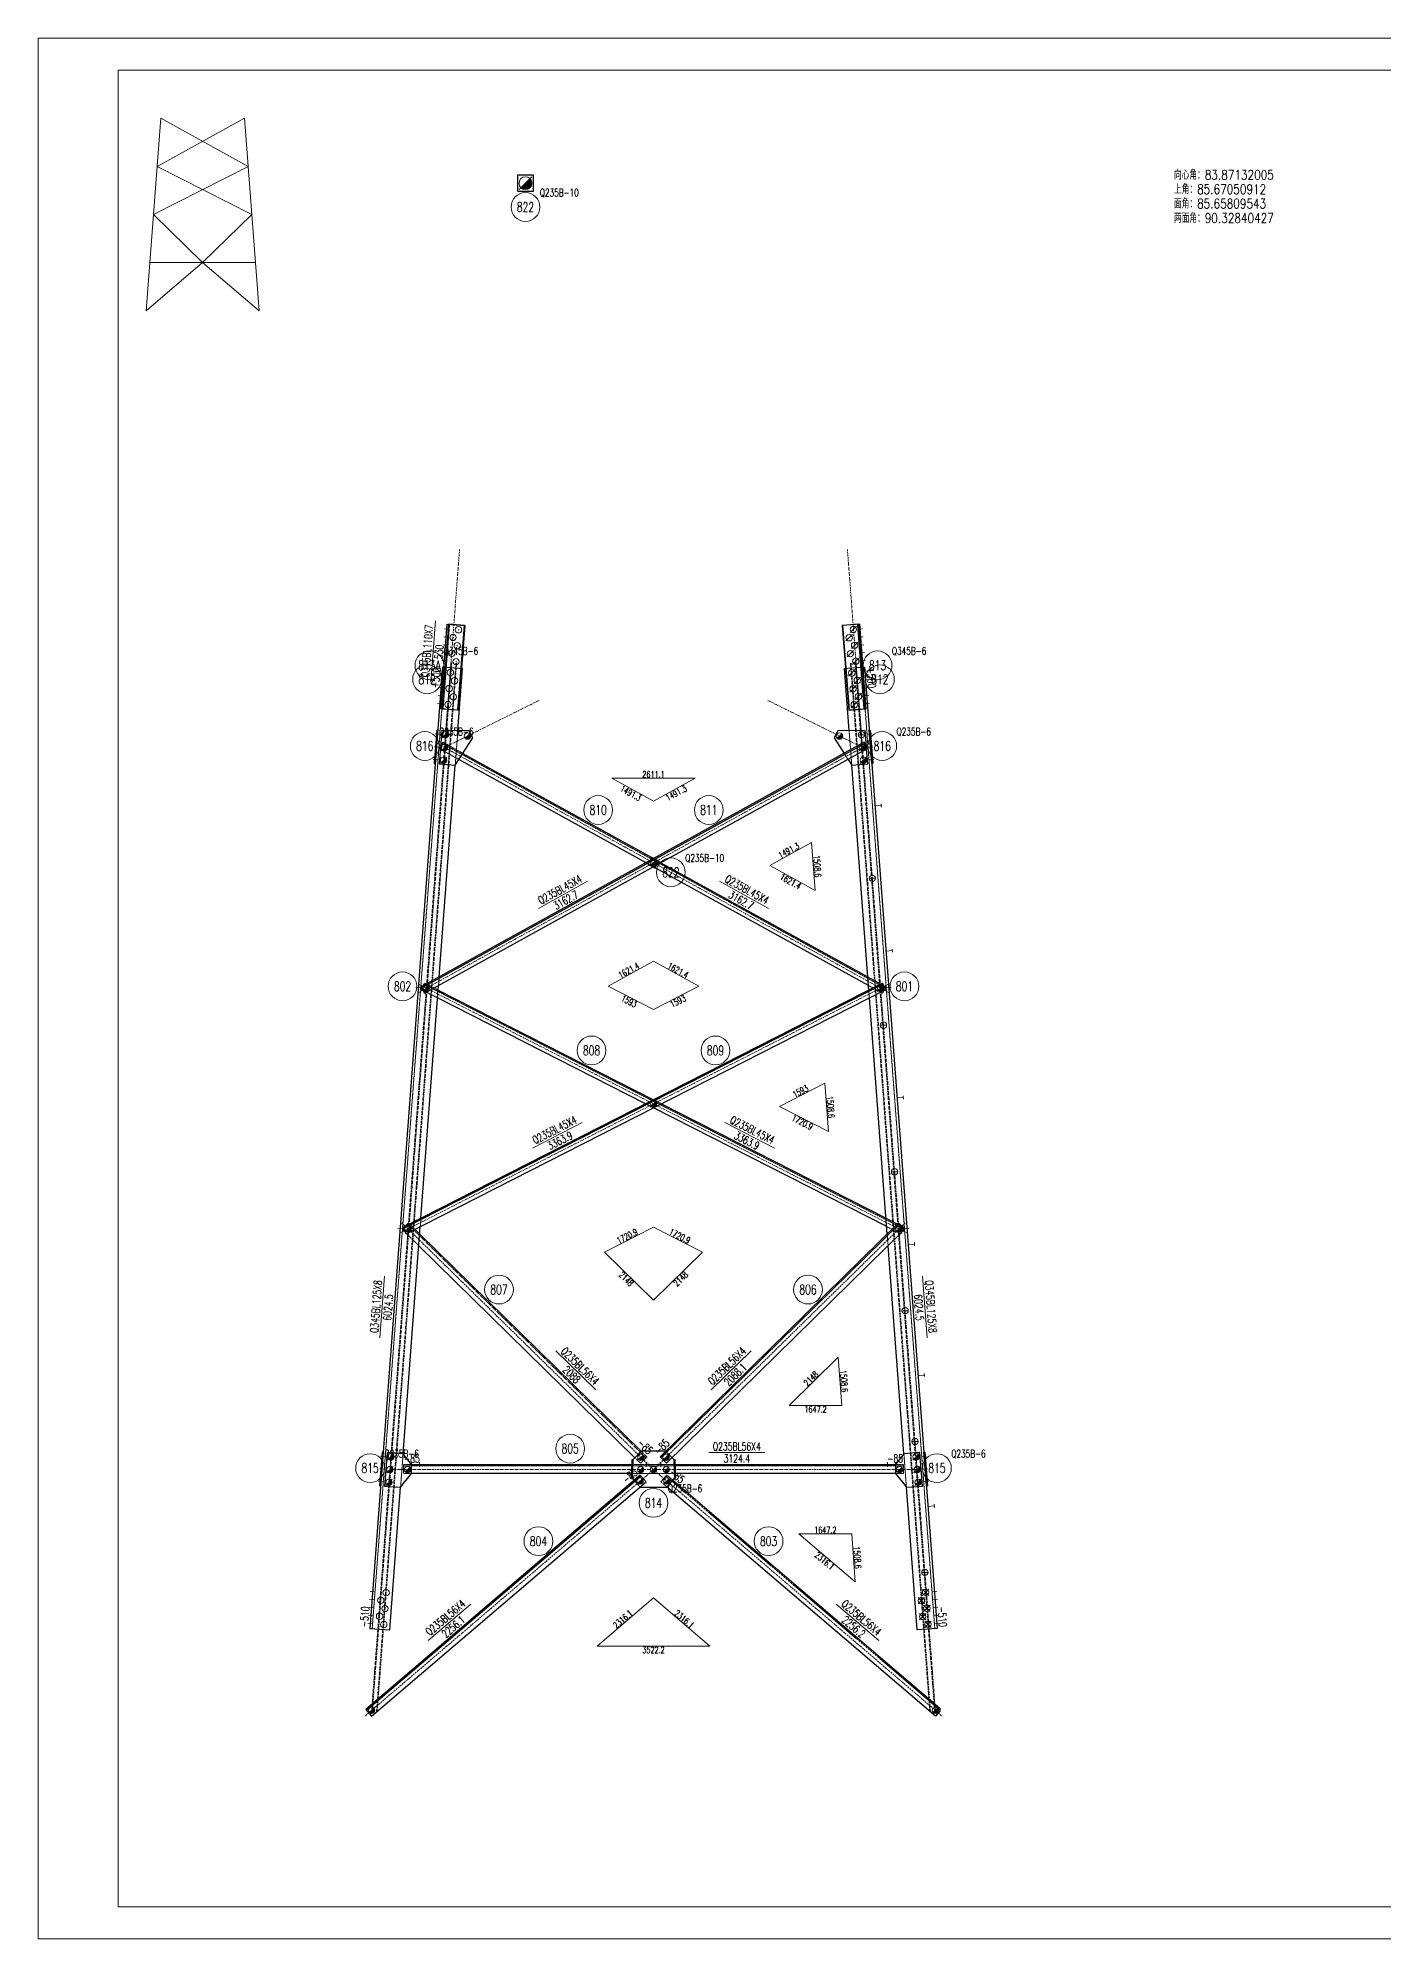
# Model space of a CAD drawing. Extents: x -13400 to 20340, y -61006 to 71674.
# Drawn here: x -13400 to -4990, y -36846 to -24966 of the extents above; entities that cross this region are included whole.
import ezdxf
from ezdxf.enums import TextEntityAlignment as Align

# ---------------------------------------------------------------- set-up
doc = ezdxf.new("R2010")
doc.units = 0
doc.header["$MEASUREMENT"] = 0
doc.linetypes.add('Dash', pattern=[2.75, 2, -0.75])
doc.linetypes.add('DashDot', pattern=[15.6, 9, -3, 0.6, -3])
doc.layers.get('0').update_dxf_attribs({"linetype": 'CONTINUOUS', "lineweight": 25})
doc.styles.get("Standard").update_dxf_attribs({"font": 'simplex.shx', "width": 0.7, "height": 3, "bigfont": 'gbhzfs.shx'})

# ---------------------------------------------------------------- blocks, each defined once
blk = doc.blocks.new('M16X50S')
at = {"color": 3, "linetype": 'Continuous', "lineweight": 13}
blk.add_line((-1, -1), (1, 1), dxfattribs=at)
blk.add_circle((0, 0), 1, dxfattribs=at)
for radius in [0.9, 0.8, 0.7, 0.6, 0.5, 0.4, 0.3, 0.2, 0.1]:
    blk.add_arc((0, 0), radius, 225, 45, dxfattribs=at)
blk = doc.blocks.new('StepBolt')
at = {"color": 3, "linetype": 'Continuous', "lineweight": 13}
for p, q in [((-1, 0), (1, 0)), ((0, 0), (0, -1))]:
    blk.add_line(p, q, dxfattribs=at)
blk.add_circle((0, 0), 1, dxfattribs=at)
blk = doc.blocks.new('M20X55S')
at = {"color": 3, "linetype": 'Continuous', "lineweight": 13}
blk.add_line((-1, -1), (1, 1), dxfattribs=at)
blk.add_circle((0, 0), 1, dxfattribs=at)
blk = doc.blocks.new('M20X65S')
at = {"color": 3, "linetype": 'Continuous', "lineweight": 13}
for p, q in [((-1, -1), (1, 1)), ((-1, 1), (1, -1))]:
    blk.add_line(p, q, dxfattribs=at)
blk.add_circle((0, 0), 1, dxfattribs=at)
blk = doc.blocks.new('DefaultBolt')
at = {"color": 3, "linetype": 'Continuous', "lineweight": 13}
for p, q in [((-0.1, -0.1), (0.1, 0.1)), ((0.1, -0.1), (-0.1, 0.1))]:
    blk.add_line(p, q, dxfattribs=at)
blk.add_circle((0, 0), 1, dxfattribs=at)
blk = doc.blocks.new('M16X40S')
at = {"color": 3, "linetype": 'Continuous', "lineweight": 13}
blk.add_line((-0.707, -0.707), (0.707, 0.707), dxfattribs=at)
blk.add_circle((0, 0), 1, dxfattribs=at)
for radius in [0.9, 0.8, 0.7, 0.6, 0.5, 0.4, 0.3, 0.2, 0.1]:
    blk.add_arc((0, 0), radius, 225, 45, dxfattribs=at)

msp = doc.modelspace()

# ---------------------------------------------------------------- linework, layer by layer
at = {"color": 7, "linetype": 'Continuous', "lineweight": 18}
for p, q in [((-13400.26316, -24966.00648), (3419.73684, -24966.00648)), ((-13400.26316, -36846.00648), (-13400.26316, -24966.00648)), ((-12900.26316, -25166.00648), (3219.73684, -25166.00648)), ((-12900.26316, -36646.00648), (-12900.26316, -25166.00648)), ((-12900.26316, -36646.00648), (3219.73684, -36646.00648)), ((-13400.26316, -36846.00648), (3419.73684, -36846.00648))]:
    msp.add_line(p, q, dxfattribs=at)
at = {"color": 7, "linetype": 'Continuous', "lineweight": 20}
for p, q in [((-12632.74094, -25467.16995), (-12723.85205, -26670.62383)), ((-12110.51872, -25467.16995), (-12655.51874, -25768.03343)), ((-12632.74094, -25467.16995), (-12087.74094, -25768.03342)), ((-12110.51872, -25467.16995), (-12019.40761, -26670.62383)), ((-12087.74094, -25768.03342), (-12678.2965, -26068.89689)), ((-12655.51872, -25768.03342), (-12064.96316, -26068.89689)), ((-12678.29654, -26068.89689), (-12371.63382, -26369.76011)), ((-12064.96315, -26068.89687), (-12371.62978, -26369.76031)), ((-12371.62986, -26369.76035), (-12723.85205, -26670.62379)), ((-12701.07428, -26369.76036), (-12042.18539, -26369.76036)), ((-12371.62984, -26369.76028), (-12019.40767, -26670.62369))]:
    msp.add_line(p, q, dxfattribs=at)
at = {"color": 2, "linetype": 'DashDot', "lineweight": 15}
for p, q in [((-10766.50738, -28163.26134), (-10860.11744, -29399.72289)), ((-8342.61638, -28163.26134), (-8249.00633, -29399.72289)), ((-10820.10669, -28871.23529), (-11315.67299, -35416.99227)), ((-10819.10954, -28871.31078), (-11314.67585, -35417.06777)), ((-10815.12096, -28871.61275), (-11310.68726, -35417.36973)), ((-10789.19515, -28873.57554), (-11284.76145, -35419.33253)), ((-10785.20656, -28873.87751), (-11280.77287, -35419.63449)), ((-8323.9172, -28873.87751), (-7828.3509, -35419.63449)), ((-8319.92861, -28873.57554), (-7824.36231, -35419.33253)), ((-8294.00281, -28871.61275), (-7798.4365, -35417.36973)), ((-8290.01422, -28871.31078), (-7794.44792, -35417.06777)), ((-8289.01708, -28871.23529), (-7793.45077, -35416.99227)), ((-10269.37908, -29105.41115), (-10860.1234, -29399.72586)), ((-8839.75064, -29105.40818), (-8249.00633, -29399.72289)), ((-8200.8511, -29373.13911), (-11022.15663, -30930.62126)), ((-10908.26771, -29373.14186), (-8086.96716, -30930.62126)), ((-8086.11075, -30879.07337), (-11136.9019, -32433.32445)), ((-11023.01301, -30879.07337), (-7972.22186, -32433.32445)), ((-11127.16633, -32369.82857), (-9554.58108, -33912.6736)), ((-7981.96798, -32369.83996), (-9554.56804, -33912.68097)), ((-9554.55618, -33912.66915), (-11357.4935, -35452.71388)), ((-11201.7841, -33912.67493), (-7907.33966, -33912.67493)), ((-9554.56127, -33912.67298), (-7751.61255, -35452.72745))]:
    msp.add_line(p, q, dxfattribs=at)
at = {"color": 7, "linetype": 'Continuous', "lineweight": 13}
for p, q in [((-10946.56946, -28991.19736), (-10917.50504, -28607.29599)), ((-9967.12379, -30236.25649), (-10273.53464, -30405.40847)), ((-9141.99814, -30236.25752), (-8835.5873, -30405.4095)), ((-9999.61726, -31743.94028), (-10311.478, -31902.82035)), ((-9109.50651, -31743.94028), (-8797.64576, -31902.82035)), ((-11235.68297, -32704.62778), (-11264.74738, -33088.52915)), ((-7873.4408, -32704.62778), (-7844.37639, -33088.52915)), ((-10164.87467, -33169.62849), (-9915.03614, -33414.74216)), ((-8944.26902, -33169.63858), (-9194.10903, -33414.75075)), ((-9208.82114, -33805.67493), (-8858.82114, -33805.67493)), ((-10696.68527, -34752.79937), (-10962.81345, -34980.12247)), ((-8412.42337, -34752.81072), (-8146.29519, -34980.13382))]:
    msp.add_line(p, q, dxfattribs=at)
at = {"color": 1, "linetype": 'Dash', "lineweight": 20}
for p, q in [((-10868.96791, -29158.36602), (-10828.95716, -28629.87842)), ((-8240.15586, -29158.36602), (-8280.16661, -28629.87842)), ((-10857.27157, -28898.50746), (-11312.07221, -34905.80539)), ((-10756.55978, -28906.13215), (-10856.27442, -28898.58296)), ((-8352.56398, -28906.13215), (-8252.84934, -28898.58296)), ((-8251.85219, -28898.50746), (-7797.05156, -34905.80539)), ((-10793.25811, -29510.08516), (-10776.9091, -29294.13693)), ((-8315.86522, -29510.09083), (-8332.21448, -29294.13931)), ((-10892.63634, -29406.90071), (-10870.88822, -29367.50503)), ((-10770.28671, -29474.44298), (-10892.63634, -29406.90071)), ((-10874.75456, -29374.50871), (-8103.88047, -30904.15053)), ((-10870.88822, -29367.50503), (-10745.85203, -29436.5304)), ((-8363.27307, -29436.53112), (-8338.83893, -29474.444)), ((-8223.1144, -29410.55907), (-8224.48969, -29392.3933)), ((-9543.3216, -30151.78055), (-9601.11767, -30119.87464)), ((-9574.80097, -30105.34669), (-9588.54446, -30130.24236)), ((-9588.54446, -30130.24236), (-9557.66562, -30147.28881)), ((-9565.34647, -30088.2203), (-9508.00613, -30119.87464)), ((-9520.60691, -30110.63395), (-9552.49276, -30093.03159)), ((-9533.46758, -30133.93045), (-9520.60691, -30110.63395)), ((-11006.26884, -30912.29433), (-10985.8414, -30872.19795)), ((-10989.47295, -30879.3262), (-7990.53978, -32407.15779)), ((-10985.8414, -30872.19795), (-10899.70333, -30916.08171)), ((-10897.49655, -30886.93318), (-10893.43531, -30833.28963)), ((-8215.68846, -30833.28965), (-8105.61708, -30894.05378)), ((-8123.86336, -30935.38263), (-8211.62721, -30886.93321)), ((-10903.38484, -30964.70945), (-11006.26884, -30912.29433)), ((-8205.73892, -30964.70945), (-8209.42043, -30916.08171)), ((-8104.5317, -30900.36425), (-8123.86336, -30935.38263)), ((-8105.61708, -30894.05378), (-8104.5317, -30900.36425)), ((-9554.56188, -31651.87859), (-9604.12757, -31626.62694)), ((-9554.56188, -31601.37528), (-9504.99619, -31626.62694)), ((-11118.93603, -32417.12855), (-11118.35729, -32403.6873)), ((-11020.64528, -32513.56046), (-11118.93603, -32417.12855)), ((-11118.35729, -32403.6873), (-11086.14275, -32370.85099)), ((-11091.74527, -32376.56166), (-9601.24983, -33838.86934)), ((-11086.14275, -32370.85099), (-11015.11659, -32440.53393)), ((-11011.60743, -32394.18264), (-11007.63053, -32341.65326)), ((-8101.49323, -32341.65326), (-7991.18518, -32397.85062)), ((-8008.93953, -32439.30883), (-8097.51634, -32394.18264)), ((-7990.78181, -32403.66761), (-8008.93953, -32439.30883)), ((-7991.18518, -32397.85062), (-7990.78181, -32403.66761)), ((-8088.47851, -32513.56004), (-8094.00718, -32440.53388)), ((-11134.92478, -34023.0372), (-11119.07147, -33813.63645)), ((-9634.86501, -33873.13332), (-9670.55584, -33838.11745)), ((-9595.6473, -33833.15868), (-9634.86501, -33873.13332)), ((-9631.33763, -33798.14332), (-9595.6473, -33833.15868)), ((-9438.5862, -33838.11901), (-9477.80414, -33798.14461)), ((-7974.19898, -34023.0372), (-7990.0523, -33813.63645)), ((-11116.7841, -33880.67493), (-11066.7841, -33880.67493)), ((-11116.7841, -33936.67493), (-11116.7841, -33880.67493)), ((-11116.7841, -33888.67493), (-7992.33966, -33888.67493)), ((-11066.7841, -33936.67493), (-11116.7841, -33936.67493)), ((-9415.67088, -33936.67493), (-9693.45777, -33936.67493)), ((-9691.53629, -33880.67493), (-9417.60135, -33880.67493)), ((-9508.11649, -33989.16984), (-9471.74379, -33946.59019)), ((-9476.93989, -33952.673), (-7765.23512, -35414.78812)), ((-9471.74379, -33946.59019), (-9433.72611, -33979.06438)), ((-8042.33966, -33880.67493), (-7992.33966, -33880.67493)), ((-7992.33966, -33936.67493), (-8042.33966, -33936.67493)), ((-7992.33966, -33880.67493), (-7992.33966, -33936.67493)), ((-9675.39749, -33979.0658), (-9639.02544, -34021.64601)), ((-9470.09882, -34021.64403), (-9508.11649, -33989.16984))]:
    msp.add_line(p, q, dxfattribs=at)
at = {"color": 7, "linetype": 'Continuous', "lineweight": 30}
for p, q in [((-8234.36423, -29374.50594), (-11003.14219, -30902.99061)), ((-8119.65082, -30879.3262), (-11116.98013, -32406.3407)), ((-8017.38924, -32376.573), (-9507.89902, -33838.87715)), ((-9632.17732, -33952.66897), (-11347.67253, -35418.02182))]:
    msp.add_line(p, q, dxfattribs=at)
at = {"color": 1, "linetype": 'Continuous', "lineweight": 18}
for p, q in [((-9293.45078, -29591.91565), (-9815.673, -29591.91565)), ((-9815.673, -29591.91565), (-9554.56189, -29736.06023)), ((-9554.56189, -29736.06023), (-9293.45078, -29591.91565)), ((-8566.78411, -29993.06694), (-8827.89522, -30137.21152)), ((-8544.00633, -30293.93041), (-8566.78411, -29993.06694)), ((-8827.89522, -30137.21152), (-8544.00633, -30293.93041)), ((-9554.56189, -30735.23202), (-9838.45077, -30891.95091)), ((-9270.673, -30891.95091), (-9554.56189, -30735.23202)), ((-9838.45077, -30891.95091), (-9554.56189, -31036.58048)), ((-9554.56189, -31036.58048), (-9270.673, -30891.95091)), ((-8483.26559, -31498.03095), (-8767.15447, -31642.66052)), ((-8460.48781, -31798.89442), (-8483.26559, -31498.03095)), ((-8767.15447, -31642.66052), (-8460.48781, -31798.89442)), ((-9554.56268, -32396.7532), (-9861.22934, -32552.98704)), ((-9247.89601, -32552.9871), (-9554.56268, -32396.7532)), ((-9861.22934, -32552.98704), (-9554.56348, -32853.85057)), ((-9554.56348, -32853.85057), (-9247.89601, -32552.9871)), ((-8399.74814, -33210.66017), (-8706.4156, -33511.52364)), ((-8376.97036, -33511.52364), (-8399.74814, -33210.66017)), ((-8706.4156, -33511.52364), (-8376.97036, -33511.52364)), ((-8316.22967, -34313.82552), (-8645.67492, -34313.82552)), ((-8645.67492, -34313.82552), (-8293.45193, -34614.68846)), ((-8293.45193, -34614.68846), (-8316.22967, -34313.82552)), ((-9554.56378, -34714.97655), (-9906.78519, -35015.83982)), ((-9202.3408, -35015.83949), (-9554.56378, -34714.97655)), ((-9906.78519, -35015.83982), (-9202.3408, -35015.83949))]:
    msp.add_line(p, q, dxfattribs=at)
at = {"color": 7, "linetype": 'Continuous', "lineweight": 30}
for points in [[(-10304.65252, -25823.17314), (-10404.65252, -25823.17314)], [(-10404.65252, -25823.17314), (-10404.65252, -25923.17314)], [(-10304.65252, -25923.17314), (-10304.65252, -25823.17314)], [(-10404.65252, -25923.17314), (-10304.65252, -25923.17314)], [(-10883.9251, -29157.23364), (-10843.91435, -28628.74604)], [(-10835.89159, -28629.35343), (-10875.90234, -29157.84102)], [(-10843.91435, -28628.74604), (-10734.22825, -28637.05016)], [(-10736.17695, -28636.90262), (-10835.89159, -28629.35343)], [(-8265.20941, -28628.74604), (-8374.89551, -28637.05016)], [(-8273.23217, -28629.35343), (-8372.94681, -28636.90262)], [(-8233.22142, -29157.84102), (-8273.23217, -28629.35343)], [(-8225.19866, -29157.23364), (-8265.20941, -28628.74604)], [(-10776.1877, -29165.39022), (-10736.17695, -28636.90262)], [(-10734.22825, -28637.05016), (-10774.239, -29165.53775)], [(-8374.89551, -28637.05016), (-8334.88477, -29165.53775)], [(-8372.94681, -28636.90262), (-8332.93606, -29165.39022)], [(-10872.22877, -28897.37509), (-11327.0294, -34904.67301)], [(-10856.27442, -28898.58296), (-10872.22877, -28897.37509)], [(-10776.9091, -29294.13693), (-10747.58547, -28906.81158)], [(-10747.58547, -28906.81158), (-10756.55978, -28906.13215)], [(-8361.5383, -28906.81158), (-8352.56398, -28906.13215)], [(-8332.21448, -29294.13931), (-8361.5383, -28906.81158)], [(-8252.84934, -28898.58296), (-8236.895, -28897.37509)], [(-8236.895, -28897.37509), (-7782.09436, -34904.67301)], [(-10774.239, -29165.53775), (-10883.9251, -29157.23364)], [(-10875.90234, -29157.84102), (-10776.1877, -29165.39022)], [(-8334.88477, -29165.53775), (-8225.19866, -29157.23364)], [(-8332.93606, -29165.39022), (-8233.22142, -29157.84102)], [(-10908.17419, -29290.78982), (-10924.02751, -29500.19057)], [(-10918.04473, -29500.64351), (-10902.19141, -29291.24277)], [(-10902.19141, -29291.24277), (-10908.17419, -29290.78982)], [(-10877.11944, -29293.13522), (-10892.97276, -29502.53596)], [(-10705.67841, -29294.84896), (-10877.11944, -29293.13522)], [(-10793.25811, -29510.08516), (-10683.38184, -29339.60232)], [(-10683.38184, -29339.60232), (-10705.67841, -29294.84896)], [(-8403.44527, -29294.849), (-8425.74184, -29339.60236)], [(-8425.74184, -29339.60236), (-8363.27307, -29436.53112)], [(-8232.00389, -29293.14089), (-8403.44527, -29294.849)], [(-8224.48969, -29392.3933), (-8232.00389, -29293.14089)], [(-8206.93278, -29291.2371), (-8200.95, -29290.78415)], [(-8191.07946, -29500.63785), (-8206.93278, -29291.2371)], [(-8200.95, -29290.78415), (-8185.09668, -29500.1849)], [(-8238.23054, -29367.50226), (-11007.0085, -30895.98692)], [(-10985.26048, -30935.38265), (-8216.48252, -29406.89799)], [(-10745.85203, -29436.5304), (-9565.34647, -30088.2203)], [(-8216.48252, -29406.89799), (-8238.23054, -29367.50226)], [(-8216.15058, -29502.54163), (-8223.1144, -29410.55907)], [(-10924.02751, -29500.19057), (-10918.04473, -29500.64351)], [(-10893.43531, -30833.28963), (-10793.25811, -29510.08516)], [(-10892.97276, -29502.53596), (-10793.25811, -29510.08516)], [(-9601.11767, -30119.87464), (-10770.28671, -29474.44298)], [(-8338.83893, -29474.444), (-8315.86522, -29510.09083)], [(-8315.86522, -29510.09083), (-8216.15058, -29502.54163)], [(-8209.42043, -30916.08171), (-8315.86522, -29510.09083)], [(-8185.09668, -29500.1849), (-8191.07946, -29500.63785)], [(-9564.37989, -30086.46938), (-9574.80097, -30105.34669)], [(-9552.49276, -30093.03159), (-9564.37989, -30086.46938)], [(-9557.66562, -30147.28881), (-9544.77148, -30154.40693)], [(-9544.77148, -30154.40693), (-9533.46758, -30133.93045)], [(-8211.62721, -30886.93321), (-9543.3216, -30151.78055)], [(-9508.00613, -30119.87464), (-8215.68846, -30833.28965)], [(-8123.28236, -30872.19795), (-11120.61167, -32399.21245)], [(-11007.63053, -32341.65326), (-10897.49655, -30886.93318)], [(-8102.85492, -30912.29433), (-8123.28236, -30872.19795)], [(-11100.18424, -32439.30883), (-8102.85492, -30912.29433)], [(-11007.0085, -30895.98692), (-10985.26048, -30935.38265)], [(-9604.12757, -31626.62694), (-10903.38484, -30964.70945)], [(-10899.70333, -30916.08171), (-9554.56188, -31601.37528)], [(-8094.00718, -32440.53388), (-8205.73892, -30964.70945)], [(-8097.51634, -32394.18264), (-9554.56188, -31651.87859)], [(-9504.99619, -31626.62694), (-8101.49323, -32341.65326)], [(-11120.61167, -32399.21245), (-11100.18424, -32439.30883)], [(-11119.07147, -33813.63645), (-11011.60743, -32394.18264)], [(-8022.99181, -32370.86237), (-9513.50158, -33833.16653)], [(-9474.28363, -33873.14093), (-7983.77386, -32410.83677)], [(-7983.77386, -32410.83677), (-8022.99181, -32370.86237)], [(-9670.55584, -33838.11745), (-11020.64528, -32513.56046)], [(-11015.11659, -32440.53393), (-9631.33763, -33798.14332)], [(-7990.0523, -33813.63645), (-8088.47851, -32513.56004)], [(-11249.84043, -33803.73619), (-11265.69375, -34013.13694)], [(-11259.71097, -34013.58988), (-11243.85765, -33804.18914)], [(-11243.85765, -33804.18914), (-11249.84043, -33803.73619)], [(-11218.78611, -33806.08726), (-11234.63942, -34015.488)], [(-11119.07147, -33813.63645), (-11218.78611, -33806.08726)], [(-11066.7841, -33880.67493), (-11119.07147, -33813.63645)], [(-9690.55887, -33852.18859), (-9694.38346, -33963.65343)], [(-9684.5624, -33852.39434), (-9690.55887, -33852.18859)], [(-9684.5624, -33852.39434), (-9688.38699, -33963.85918)], [(-9688.38699, -33963.85918), (-9684.5624, -33852.39434)], [(-9631.33863, -33798.14332), (-9684.5624, -33852.39434)], [(-9477.80414, -33798.14461), (-9631.33863, -33798.14332)], [(-9513.50158, -33833.16653), (-9474.28363, -33873.14093)], [(-9424.57979, -33852.39558), (-9438.5862, -33838.11901)], [(-9418.58335, -33852.18887), (-9424.57979, -33852.39558)], [(-9420.73732, -33963.85907), (-9424.57979, -33852.39558)], [(-9424.57979, -33852.39558), (-9420.73732, -33963.85907)], [(-9414.74089, -33963.65236), (-9418.58335, -33852.18887)], [(-7990.0523, -33813.63645), (-8042.33966, -33880.67493)], [(-7890.33766, -33806.08726), (-7990.0523, -33813.63645)], [(-7874.48434, -34015.488), (-7890.33766, -33806.08726)], [(-7865.26611, -33804.18914), (-7859.28333, -33803.73619)], [(-7849.4128, -34013.58988), (-7865.26611, -33804.18914)], [(-7859.28333, -33803.73619), (-7843.43002, -34013.13694)], [(-9637.37333, -33946.58608), (-11352.86853, -35411.93893)], [(-11134.92478, -34023.0372), (-11066.7841, -33937.67493)], [(-11066.7841, -33880.67493), (-9691.53629, -33880.67493)], [(-11066.7841, -33937.67493), (-11066.7841, -33880.67493)], [(-9693.45777, -33936.67493), (-11066.7841, -33936.67493)], [(-9694.38346, -33963.65343), (-9688.38699, -33963.85918)], [(-9688.38699, -33963.85918), (-9675.39749, -33979.0658)], [(-9601.00128, -33989.16629), (-9637.37333, -33946.58608)], [(-9470.0996, -34021.64494), (-9420.73732, -33963.85907)], [(-9420.73732, -33963.85907), (-9414.74089, -33963.65236)], [(-9417.60135, -33880.67493), (-8042.33966, -33880.67493)], [(-8042.33966, -33936.67493), (-9415.67088, -33936.67493)], [(-8042.33966, -33880.67493), (-8042.33966, -33937.67493)], [(-8042.33966, -33937.67493), (-7974.19898, -34023.0372)], [(-11316.49649, -35454.51914), (-9601.00128, -33989.16629)], [(-11265.69375, -34013.13694), (-11259.71097, -34013.58988)], [(-11234.63942, -34015.488), (-11134.92478, -34023.0372)], [(-11202.3861, -34914.1095), (-11134.92478, -34023.0372)], [(-9639.02544, -34021.64601), (-9639.02516, -34021.64633)], [(-9639.02516, -34021.64633), (-9470.0996, -34021.64494)], [(-7792.60989, -35454.53243), (-9470.09882, -34021.64403)], [(-9433.72611, -33979.06438), (-7766.12195, -35403.50936)], [(-7974.19898, -34023.0372), (-7874.48434, -34015.488)], [(-7906.73766, -34914.1095), (-7974.19898, -34023.0372)], [(-7843.43002, -34013.13694), (-7849.4128, -34013.58988)], [(-11327.0294, -34904.67301), (-11202.3861, -34914.1095)], [(-7782.09436, -34904.67301), (-7906.73766, -34914.1095)], [(-11352.86853, -35411.93893), (-11316.49649, -35454.51914)], [(-7764.68085, -35421.83735), (-7792.60989, -35454.53243)], [(-7766.12195, -35403.50936), (-7764.68085, -35421.83735)]]:
    msp.add_lwpolyline(points, dxfattribs=at)
at = {"color": 3, "linetype": 'Continuous', "lineweight": 20}
for points in [[(-10864.91091, -28707.38537), (-10834.99652, -28709.65013)], [(-10861.13631, -28657.52805), (-10831.22192, -28659.79281)], [(-8247.98745, -28657.52805), (-8277.90185, -28659.79281)], [(-8244.21286, -28707.38537), (-8274.12725, -28709.65013)], [(-10876.23471, -28856.95733), (-10846.32031, -28859.22209)], [(-10872.46011, -28807.10001), (-10842.54571, -28809.36477)], [(-10868.68551, -28757.24269), (-10838.77112, -28759.50745)], [(-8240.43826, -28757.24269), (-8270.35265, -28759.50745)], [(-8236.66366, -28807.10001), (-8266.57805, -28809.36477)], [(-8232.88906, -28856.95733), (-8262.80345, -28859.22209)], [(-10893.22532, -28976.01442), (-10863.31093, -28978.27918)], [(-10889.45072, -28926.1571), (-10859.53633, -28928.42186)], [(-8219.67304, -28926.1571), (-8249.58743, -28928.42186)], [(-8190.96978, -28974.12712), (-8230.85564, -28977.1468)], [(-8190.21486, -28984.09858), (-8191.7247, -28964.15565)], [(-10900.77452, -29075.72906), (-10870.86013, -29077.99382)], [(-10896.99992, -29025.87174), (-10867.08553, -29028.1365)], [(-8212.12384, -29025.87174), (-8242.03823, -29028.1365)], [(-8208.34924, -29075.72906), (-8238.26364, -29077.99382)], [(-10904.54912, -29125.58638), (-10874.63473, -29127.85114)], [(-8204.57464, -29125.58638), (-8234.48904, -29127.85114)], [(-10918.89302, -29315.04987), (-10888.97863, -29317.31463)], [(-8190.23117, -29315.0442), (-8220.14556, -29317.30896)], [(-10924.93238, -29394.82158), (-10895.01799, -29397.08634)], [(-8184.19181, -29394.81591), (-8214.1062, -29397.08067)], [(-10930.97174, -29474.59329), (-10901.05735, -29476.85805)], [(-8178.15245, -29474.58762), (-8208.06684, -29476.85238)], [(-8131.33112, -29761.87278), (-8171.21697, -29764.89246)], [(-8130.5762, -29771.84425), (-8132.08604, -29751.90132)], [(-8062.63341, -30669.27601), (-8102.51927, -30672.29569)], [(-8061.87849, -30679.24748), (-8063.38833, -30659.30455)], [(-11038.82084, -30899.13326), (-11008.90645, -30901.39802)], [(-8070.30291, -30899.13335), (-8100.21731, -30901.39811)], [(-7993.18079, -31586.65071), (-8033.06665, -31589.67039)], [(-7992.42587, -31596.62217), (-7993.93571, -31576.67925)], [(-11152.70971, -32403.45038), (-11122.79532, -32405.71514)], [(-7956.41403, -32403.4506), (-7986.32842, -32405.71536)], [(-7923.72817, -32504.02541), (-7963.61403, -32507.04509)], [(-7922.97325, -32513.99687), (-7924.48309, -32494.05394)], [(-7861.82474, -33321.68546), (-7901.7106, -33324.70514)], [(-7861.06982, -33331.65693), (-7862.57966, -33311.714)], [(-11260.55926, -33827.99624), (-11230.64487, -33830.261)], [(-7848.5645, -33827.99624), (-7878.47889, -33830.261)], [(-11266.59862, -33907.76795), (-11236.68423, -33910.03271)], [(-11066.7841, -33865.67493), (-11066.7841, -33895.67493)], [(-11016.7841, -33865.67493), (-11016.7841, -33895.67493)], [(-9599.56188, -33865.67493), (-9599.56188, -33895.67493)], [(-9509.56188, -33865.67493), (-9509.56188, -33895.67493)], [(-8092.33966, -33865.67493), (-8092.33966, -33895.67493)], [(-8042.33966, -33865.67493), (-8042.33966, -33895.67493)], [(-7842.52514, -33907.76795), (-7872.43954, -33910.03271)], [(-11272.63798, -33987.53966), (-11242.72359, -33989.80442)], [(-7836.48578, -33987.53966), (-7866.40018, -33989.80442)], [(-7799.92132, -34139.34552), (-7839.80718, -34142.3652)], [(-7799.1664, -34149.31698), (-7800.67624, -34129.37405)], [(-11324.62344, -34674.19695), (-11294.70905, -34676.46171)], [(-7784.50032, -34674.19695), (-7814.41471, -34676.46171)], [(-11332.17264, -34773.91159), (-11302.25825, -34776.17635)], [(-11328.39804, -34724.05427), (-11298.48365, -34726.31903)], [(-7780.72572, -34724.05427), (-7810.64011, -34726.31903)], [(-7776.95112, -34773.91159), (-7806.86551, -34776.17635)], [(-11339.72184, -34873.62624), (-11309.80745, -34875.89099)], [(-11335.94724, -34823.76891), (-11306.03285, -34826.03367)], [(-7773.17652, -34823.76891), (-7803.09092, -34826.03367)], [(-7769.40192, -34873.62624), (-7799.31632, -34875.89099)]]:
    msp.add_lwpolyline(points, dxfattribs=at)
at = {"color": 3, "linetype": 'Continuous', "lineweight": 13}
for centre in [(-12632.74094, -25467.16995), (-12632.74094, -25467.16995), (-12110.51872, -25467.16995), (-12110.51872, -25467.16995), (-12655.51874, -25768.03343), (-12655.51872, -25768.03342), (-12087.74094, -25768.03342), (-12087.74094, -25768.03342), (-12678.29654, -26068.89689), (-12678.2965, -26068.89689), (-12064.96316, -26068.89689), (-12064.96315, -26068.89687), (-12701.07428, -26369.76036), (-12371.63382, -26369.76011), (-12371.62986, -26369.76035), (-12371.62984, -26369.76028), (-12371.62978, -26369.76031), (-12042.18539, -26369.76036), (-12723.85205, -26670.62379), (-12723.85205, -26670.62383), (-12019.40767, -26670.62369), (-12019.40761, -26670.62383)]:
    msp.add_circle(centre, 0.2, dxfattribs=at)
at = {"color": 7, "linetype": 'Continuous', "lineweight": 13}
for centre in [(-10354.65252, -26022.17314), (-10954.61446, -28886.12352), (-8154.5093, -28886.12352), (-10969.30568, -28973.5974), (-8139.81808, -28973.5974), (-10983.76359, -29390.36188), (-8125.35974, -29390.36755), (-9900.11805, -29790.32851), (-9209.00217, -29790.32653), (-9446.0187, -30180.36629), (-11122.54647, -30892.33402), (-7986.57729, -30892.33402), (-9941.79127, -31292.99075), (-9167.33249, -31292.99075), (-10519.97963, -32787.61744), (-8589.16012, -32787.62806), (-10075.30262, -33781.67493), (-11325.43026, -33903.31392), (-7783.6935, -33903.31392), (-9554.56156, -34120.64563), (-10273.50565, -34359.76131), (-8835.60651, -34359.76965)]:
    msp.add_circle(centre, 90, dxfattribs=at)

# ---------------------------------------------------------------- block references
at = {"color": 3, "linetype": 'Continuous', "lineweight": 13}
for name, p, xscale, yscale, zscale in [('M16X50S', (-10354.65252, -25873.17314), 39.99999999999772, 39.99999999999772, 39.99999999999772), ('DefaultBolt', (-10807.03082, -28711.76736), 20.00000000000454, 20.00000000000454, 20.00000000000454), ('DefaultBolt', (-10780.89103, -28763.88944), 20.00000000000454, 20.00000000000454, 20.00000000000454), ('DefaultBolt', (-10773.34183, -28664.1748), 20.00000000000454, 20.00000000000454, 20.00000000000454), ('M20X55S', (-8332.00733, -28714.03212), 20.00000000000454, 20.00000000000454, 20.00000000000454), ('M20X55S', (-8305.86754, -28661.91004), 20.00000000000454, 20.00000000000454, 20.00000000000454), ('M20X55S', (-8298.31834, -28761.62468), 20.00000000000454, 20.00000000000454, 20.00000000000454), ('DefaultBolt', (-10814.58002, -28811.482), 20.00000000000454, 20.00000000000454, 20.00000000000454), ('DefaultBolt', (-10788.44023, -28863.60408), 20.00000000000454, 20.00000000000454, 20.00000000000454), ('M20X55S', (-8324.45813, -28813.74676), 20.00000000000454, 20.00000000000454, 20.00000000000454), ('M20X55S', (-8290.76914, -28861.33932), 20.00000000000454, 20.00000000000454, 20.00000000000454), ('DefaultBolt', (-10823.63906, -28931.13957), 20.00000000000454, 20.00000000000454, 20.00000000000454), ('DefaultBolt', (-10797.49927, -28983.26165), 20.00000000000454, 20.00000000000454, 20.00000000000454), ('M20X55S', (-8315.3991, -28933.40433), 20.00000000000454, 20.00000000000454, 20.00000000000454), ('M20X55S', (-8281.7101, -28980.99689), 20.00000000000454, 20.00000000000454, 20.00000000000454), ('DefaultBolt', (-10831.18826, -29030.85421), 20.00000000000454, 20.00000000000454, 20.00000000000454), ('DefaultBolt', (-10805.04846, -29082.97629), 20.00000000000454, 20.00000000000454, 20.00000000000454), ('M20X55S', (-8307.8499, -29033.11897), 20.00000000000454, 20.00000000000454, 20.00000000000454), ('M20X55S', (-8274.16091, -29080.71153), 20.00000000000454, 20.00000000000454, 20.00000000000454), ('DefaultBolt', (-10838.73746, -29130.56885), 20.00000000000454, 20.00000000000454, 20.00000000000454), ('M20X55S', (-8300.3007, -29132.83361), 20.00000000000454, 20.00000000000454, 20.00000000000454), ('M16X50S', (-10854.07808, -29319.95118), 19.99999999999886, 19.99999999999886, 19.99999999999886), ('M16X40S', (-10716.90675, -29328.37389), 20.00000000000454, 20.00000000000454, 20.00000000000454), ('M16X40S', (-8392.21697, -29328.37392), 20.00000000000454, 20.00000000000454, 20.00000000000454), ('StepBolt', (-8255.04526, -29319.95684), 20.00000000000454, 20.00000000000454, 20.00000000000454), ('M16X50S', (-10866.1568, -29479.4946), 19.99999999999886, 19.99999999999886, 19.99999999999886), ('M16X50S', (-10860.11744, -29399.72289), 19.99999999999886, 19.99999999999886, 19.99999999999886), ('M16X50S', (-8249.0059, -29399.72856), 20.00000000000454, 20.00000000000454, 20.00000000000454), ('M16X50S', (-8242.96654, -29479.50027), 20.00000000000454, 20.00000000000454, 20.00000000000454), ('M16X50S', (-9554.57568, -30120.43816), 20.00000000000454, 20.00000000000454, 20.00000000000454), ('StepBolt', (-8187.1029, -30217.38294), 20.00000000000454, 20.00000000000454, 20.00000000000454), ('M16X50S', (-10974.00633, -30904.04033), 19.99999999999886, 19.99999999999886, 19.99999999999886), ('M16X50S', (-8135.11744, -30904.04024), 20.00000000000454, 20.00000000000454, 20.00000000000454), ('StepBolt', (-8117.65028, -31134.75764), 20.00000000000454, 20.00000000000454, 20.00000000000454), ('M16X50S', (-9554.56188, -31627.18808), 20.00000000000454, 20.00000000000454, 20.00000000000454), ('StepBolt', (-8048.19766, -32052.13234), 20.00000000000454, 20.00000000000454, 20.00000000000454), ('M16X50S', (-11087.89522, -32408.35758), 19.99999999999886, 19.99999999999886, 19.99999999999886), ('M16X50S', (-8021.22857, -32408.35735), 20.00000000000454, 20.00000000000454, 20.00000000000454), ('StepBolt', (-7982.51963, -32919.64971), 20.00000000000454, 20.00000000000454, 20.00000000000454), ('StepBolt', (-7920.61621, -33737.30977), 20.00000000000454, 20.00000000000454, 20.00000000000454), ('M16X50S', (-11195.74475, -33832.90322), 19.99999999999886, 19.99999999999886, 19.99999999999886), ('M16X40S', (-9633.10151, -33835.63813), 20.00000000000454, 20.00000000000454, 20.00000000000454), ('M16X40S', (-9476.04081, -33835.63975), 20.00000000000454, 20.00000000000454, 20.00000000000454), ('M16X50S', (-7913.37902, -33832.90322), 20.00000000000454, 20.00000000000454, 20.00000000000454), ('M16X50S', (-11207.82346, -33992.44664), 19.99999999999886, 19.99999999999886, 19.99999999999886), ('M16X50S', (-11201.7841, -33912.67493), 19.99999999999886, 19.99999999999886, 19.99999999999886), ('M16X40S', (-11091.7841, -33912.67493), 19.99999999999886, 19.99999999999886, 19.99999999999886), ('M16X40S', (-9638.20237, -33984.1186), 20.00000000000454, 20.00000000000454, 20.00000000000454), ('M16X40S', (-9634.56188, -33912.67493), 20.00000000000454, 20.00000000000454, 20.00000000000454), ('M16X40S', (-9554.56188, -33912.67493), 20.00000000000454, 20.00000000000454, 20.00000000000454), ('M16X40S', (-9474.56188, -33912.67493), 20.00000000000454, 20.00000000000454, 20.00000000000454), ('M16X40S', (-9470.92143, -33984.117), 20.00000000000454, 20.00000000000454, 20.00000000000454), ('M16X40S', (-8017.33966, -33912.67493), 20.00000000000454, 20.00000000000454, 20.00000000000454), ('M16X50S', (-7907.33966, -33912.67493), 20.00000000000454, 20.00000000000454, 20.00000000000454), ('M16X50S', (-7901.3003, -33992.44664), 20.00000000000454, 20.00000000000454, 20.00000000000454), ('StepBolt', (-7858.71278, -34554.96982), 20.00000000000454, 20.00000000000454, 20.00000000000454), ('DefaultBolt', (-11224.9088, -34681.74615), 19.99999999999886, 19.99999999999886, 19.99999999999886), ('M20X65S', (-7854.30057, -34679.48139), 20.00000000000454, 20.00000000000454, 20.00000000000454), ('DefaultBolt', (-11258.59779, -34729.33871), 19.99999999999886, 19.99999999999886, 19.99999999999886), ('DefaultBolt', (-11232.458, -34781.46079), 19.99999999999886, 19.99999999999886, 19.99999999999886), ('M20X65S', (-7880.44036, -34731.60347), 20.00000000000454, 20.00000000000454, 20.00000000000454), ('M20X65S', (-7846.75137, -34779.19603), 20.00000000000454, 20.00000000000454, 20.00000000000454), ('DefaultBolt', (-11266.14699, -34829.05335), 19.99999999999886, 19.99999999999886, 19.99999999999886), ('DefaultBolt', (-11240.0072, -34881.17543), 19.99999999999886, 19.99999999999886, 19.99999999999886), ('M20X65S', (-7872.89116, -34831.31811), 20.00000000000454, 20.00000000000454, 20.00000000000454), ('M20X65S', (-7839.20217, -34878.91067), 20.00000000000454, 20.00000000000454, 20.00000000000454), ('M16X50S', (-11315.67318, -35416.99168), 19.99999999999886, 19.99999999999886, 19.99999999999886), ('M16X50S', (-7793.44974, -35416.92071), 20.00000000000454, 20.00000000000454, 20.00000000000454)]:
    msp.add_blockref(name, p, dxfattribs=dict(at, xscale=xscale, yscale=yscale, zscale=zscale))

# ---------------------------------------------------------------- texts
at = {"color": 7, "linetype": 'Continuous', "lineweight": 13, "width": 0.8}
for s, p in [('上角：85.67050912', (-6302.13179, -25958.98893)), ('向心角：83.87132005', (-6302.13179, -25868.98893)), ('面角：85.65809543', (-6302.13179, -26048.98893)), ('两面角：90.32840427', (-6302.13179, -26138.98893))]:
    msp.add_text(s, height=60, dxfattribs=at).set_placement(p, align=Align.BOTTOM_LEFT)
at = {"color": 7, "linetype": 'Continuous', "lineweight": 13, "width": 0.7}
for s, height, p in [('822', 60, (-10354.65252, -26022.17314)), ('813A', 60, (-10954.61446, -28886.12352)), ('813', 60, (-8154.5093, -28886.12352)), ('812', 60, (-10969.30568, -28973.5974)), ('812', 60, (-8139.81808, -28973.5974)), ('816', 60, (-10983.76359, -29390.36188)), ('816', 60, (-8125.35974, -29390.36755)), ('810', 60, (-9900.11805, -29790.32851)), ('811', 60, (-9209.00217, -29790.32653)), ('822', 60, (-9446.0187, -30180.36629)), ('802', 60, (-11122.54647, -30892.33402)), ('801', 60, (-7986.57729, -30892.33402)), ('808', 60, (-9941.79127, -31292.99075)), ('809', 60, (-9167.33249, -31292.99075)), ('807', 60, (-10519.97963, -32787.61744)), ('806', 60, (-8589.16012, -32787.62806)), ('-85', 50, (-11064.2841, -33843.17493)), ('805', 60, (-10075.30262, -33781.67493)), ('Q235BL56X4', 50, (-9033.82114, -33768.17493)), ('3124.4', 50, (-9033.82114, -33843.17493)), ('-85', 50, (-8044.83966, -33843.17493)), ('815', 60, (-11325.43026, -33903.31392)), ('815', 60, (-7783.6935, -33903.31392)), ('814', 60, (-9554.56156, -34120.64563)), ('804', 60, (-10273.50565, -34359.76131)), ('803', 60, (-8835.60651, -34359.76965))]:
    msp.add_text(s, height=height, dxfattribs=at).set_placement(p, align=Align.MIDDLE_CENTER)
for s, p in [('Q235B-10', (-10264.65252, -25932.17314)), ('Q345B-6', (-10864.61446, -28796.12352)), ('Q345B-6', (-8064.5093, -28796.12352)), ('Q235B-6', (-10893.76359, -29300.36188)), ('Q235B-6', (-8035.35974, -29300.36755)), ('Q235B-10', (-9356.0187, -30090.36629)), ('Q235B-6', (-11235.43026, -33813.31392)), ('Q235B-6', (-7693.6935, -33813.31392)), ('Q235B-6', (-9464.56156, -34030.64563))]:
    msp.add_text(s, height=48, dxfattribs=at).set_placement(p, align=Align.MIDDLE_LEFT)
for s, rotation, p in [('Q345BL110X7', 85.670509118, (-10969.43024, -28796.41572)), ('530', 85.670509118, (-10894.64426, -28802.07762)), ('+500', 85.670509118, (-10914.9062, -28964.34438)), ('+500', 274.329490882, (-8194.21757, -28964.34438)), ('Q235BL45X4', 28.900588666, (-10138.45256, -30288.0027)), ('Q235BL45X4', 331.099411334, (-8970.66929, -30288.00378)), ('3162.7', 28.900588666, (-10102.20586, -30353.66226)), ('3162.7', 331.099411334, (-9006.91615, -30353.66324)), ('Q235BL45X4', 26.996948583, (-10172.57049, -31789.96666)), ('Q235BL45X4', 333.003051417, (-8936.55327, -31789.96666)), ('3363.9', 26.996948583, (-10138.52477, -31856.79397)), ('3363.9', 333.003051417, (-8970.599, -31856.79397)), ('Q345BL125X8', 85.670509118, (-11287.60816, -32893.74752)), ('Q345BL125X8', 274.329490882, (-7821.5156, -32893.74752)), ('6024.5', 85.670509118, (-11212.82218, -32899.40942)), ('6024.5', 274.329490882, (-7896.30158, -32899.40942)), ('Q235BL56X4', 315.546934689, (-10013.69355, -33265.4166)), ('Q235BL56X4', 44.452720804, (-9095.45104, -33265.42609)), ('2088.1', 44.452720804, (-9042.92701, -33318.96324)), ('2088', 315.546934689, (-10066.21726, -33318.95405)), ('-85', 44.452720804, (-9502.2876, -33769.63113)), ('-85', 315.546934689, (-9606.86123, -33769.6229)), ('-85', 40.503505585, (-9701.64884, -33952.17101)), ('-85', 319.496494415, (-9407.46784, -33952.1755)), ('-510', 85.670509118, (-11359.13795, -34832.04181)), ('Q235BL56X4', 40.503505585, (-10854.10565, -34837.94739)), ('Q235BL56X4', 319.496494415, (-8255.00256, -34837.95911)), ('-510', 274.329490882, (-7749.98581, -34832.04181)), ('2256.1', 40.503505585, (-10805.39308, -34894.97445)), ('2256.2', 319.496494415, (-8303.716, -34894.98543))]:
    msp.add_text(s, height=50, rotation=rotation, dxfattribs=at).set_placement(p, align=Align.MIDDLE_CENTER)
at = {"color": 7, "linetype": 'Continuous', "lineweight": 20, "width": 0.7}
for s, rotation, p in [('2611.1', 0.000000427, (-9554.56189, -29567.91565)), ('1491.3', 331.099411334, (-9696.71644, -29684.99897)), ('1491.3', 28.900588666, (-9412.40734, -29684.99897)), ('1491.3', 28.900588666, (-8708.93866, -30044.1282)), ('1508.6', 274.329490882, (-8531.46371, -30141.68687)), ('1621.4', 331.099411334, (-8697.54977, -30236.582)), ('1621.4', 28.900588979, (-9708.10532, -30792.58043)), ('1621.4', 331.099411334, (-9401.01845, -30792.58043)), ('1593', 333.003051065, (-9707.40096, -30985.65043)), ('1593', 26.996948583, (-9401.72281, -30985.65043)), ('1593', 26.996948583, (-8636.10466, -31548.961)), ('1508.6', 274.329490882, (-8447.94518, -31646.65088)), ('1720.9', 333.003051417, (-8624.71577, -31742.16221)), ('1720.9', 26.996940877, (-9718.79064, -32453.48538)), ('1720.9', 333.003051417, (-9390.33471, -32453.48541)), ('2148', 315.547198855, (-9724.70413, -32720.55067)), ('2148', 44.452645989, (-9384.42208, -32720.55074)), ('2148', 44.452645989, (-8569.88954, -33343.95999)), ('1508.6', 274.329490882, (-8364.42773, -33359.28009)), ('2316.1', 319.496605275, (-8485.15126, -34482.50581)), ('1508.6', 274.329490882, (-8280.90929, -34462.44518)), ('2316.1', 40.503552835, (-9746.26237, -34847.15941)), ('2316.1', 319.496605275, (-9362.86446, -34847.1592)), ('3522.2', 0.000027193, (-9554.56298, -35039.83966))]:
    msp.add_text(s, height=40, rotation=rotation, dxfattribs=at).set_placement(p, align=Align.MIDDLE_CENTER)
for p in [(-8541.69298, -33535.52364), (-8480.95229, -34289.82552)]:
    msp.add_text('1647.2', height=40, dxfattribs=at).set_placement(p, align=Align.MIDDLE_CENTER)

doc.saveas('drawing.dxf')
